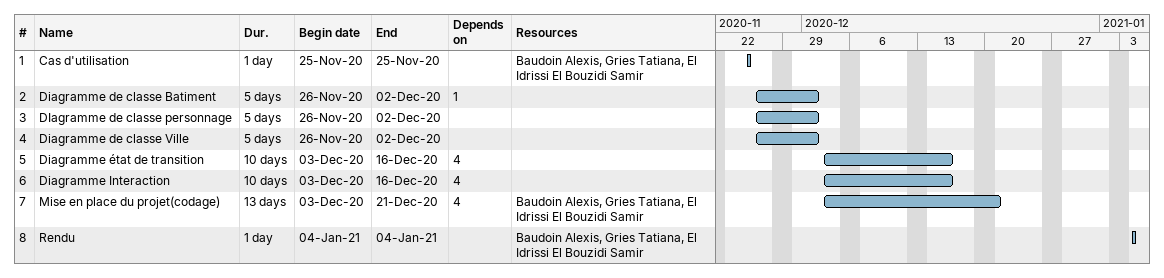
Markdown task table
| ID | Task | Duration | Start | Finish | Predecessors | Resources |
|---|---|---|---|---|---|---|
| 1 | Cas d'utilisation | 1d | 2020-11-25 | 2020-11-25 |  | Baudoin Alexis, Gries Tatiana, El Idrissi El Bouzidi Samir |
| 2 | Diagramme de classe Batiment | 5d | 2020-11-26 | 2020-12-02 | 1 |  |
| 3 | DIagramme de classe personnage | 5d | 2020-11-26 | 2020-12-02 |  |  |
| 4 | Diagramme de classe Ville | 5d | 2020-11-26 | 2020-12-02 |  |  |
| 5 | Diagramme état de transition | 10d | 2020-12-03 | 2020-12-16 | 4 |  |
| 6 | Diagramme Interaction | 10d | 2020-12-03 | 2020-12-16 | 4 |  |
| 7 | Mise en place du projet(codage) | 13d | 2020-12-03 | 2020-12-21 | 4 | Baudoin Alexis, Gries Tatiana, El Idrissi El Bouzidi Samir |
| 8 | Rendu | 1d | 2021-01-04 | 2021-01-04 |  | Baudoin Alexis, Gries Tatiana, El Idrissi El Bouzidi Samir |
